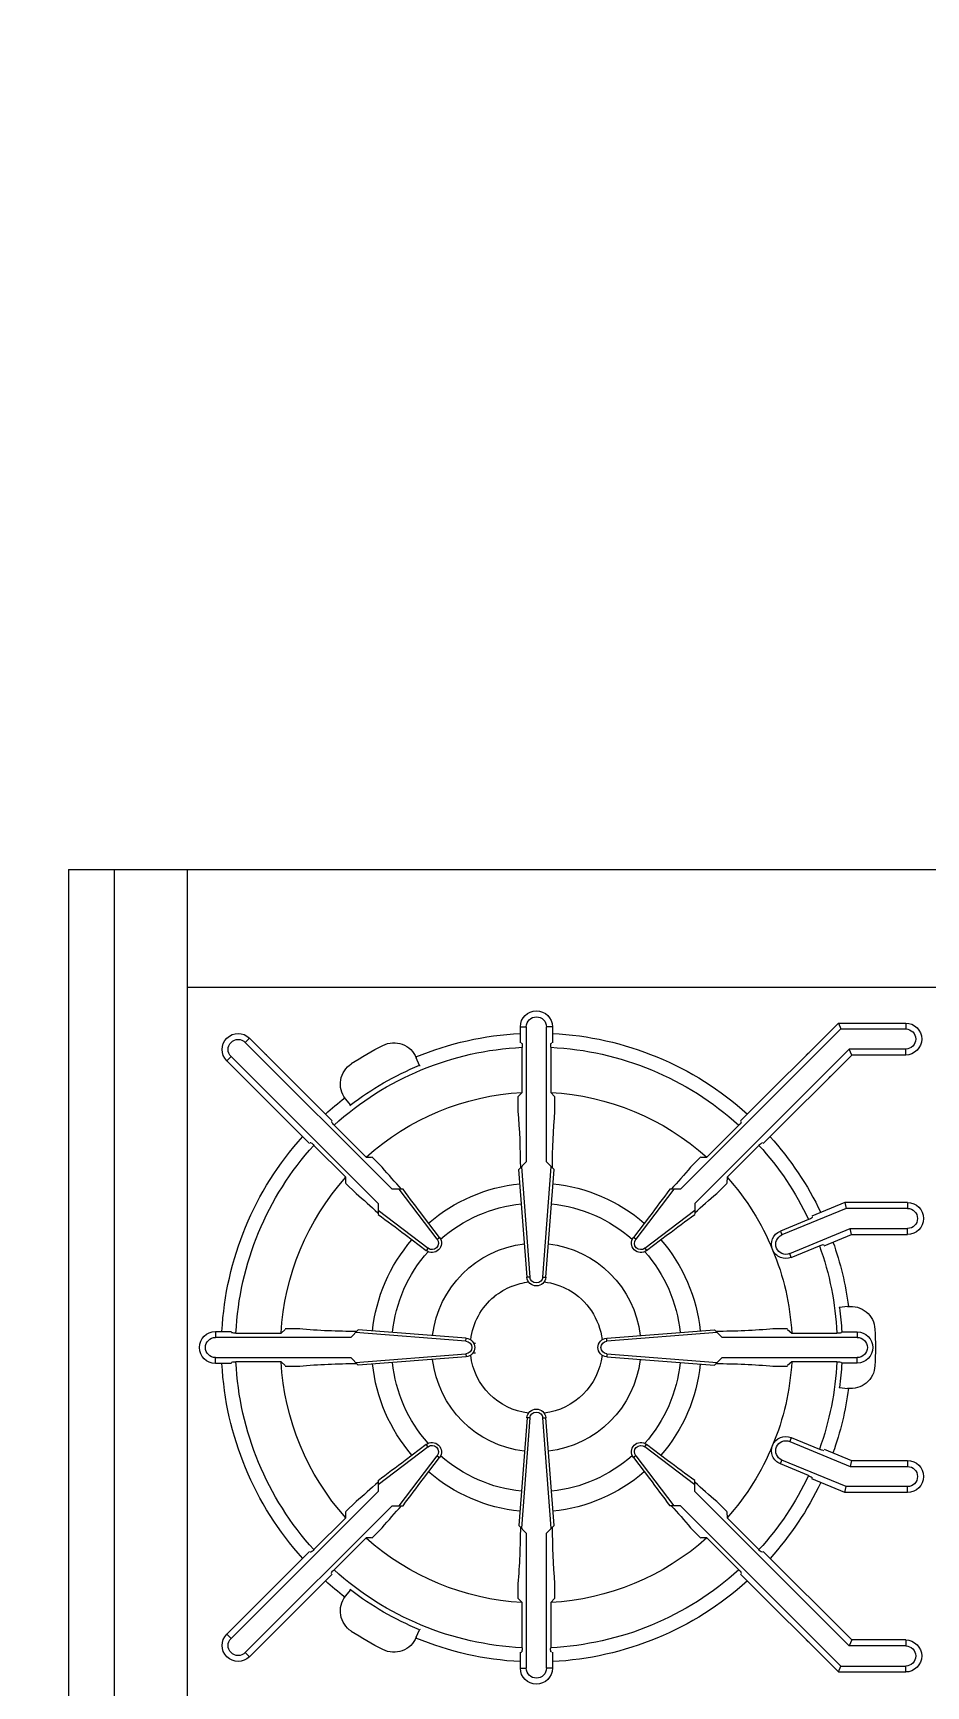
# Model space of a CAD drawing. Header units: inches. Extents: x -28708 to -16583, y 64755 to 66587.
# Drawn here: x -24711.7 to -24697.88, y 66154.26 to 66179.87 of the extents above; entities that cross this region are included whole.
import ezdxf

# ---------------------------------------------------------------- set-up
doc = ezdxf.new("R2010")
doc.units = ezdxf.units.IN
doc.header["$LTSCALE"] = 20
doc.header["$MEASUREMENT"] = 0
doc.linetypes.add('Solid', pattern=[0])
doc.layers.add('DIM', color=2, linetype='Continuous')
doc.layers.add('FIXTURES_ INTERIOR', color=1, linetype='Continuous', lineweight=5)
doc.styles.add('0.25 INCH', font='arial.ttf', dxfattribs={"height": 4})
doc.styles.add('Arial', font='arial.ttf')
doc.dimstyles.new('0.25 INCH', dxfattribs={"dimtxt": 4, "dimasz": 5, "dimexe": 3, "dimexo": 2, "dimgap": 1.5, "dimtad": 1, "dimdec": 3, "dimzin": 3, "dimdsep": 46, "dimlunit": 4, "dimtxsty": '0.25 INCH', "dimblk": 'ARCHTICK', "dimcen": 0.09, "dimclrd": 95, "dimclre": 8, "dimclrt": 30, "dimadec": 0, "dimazin": 0, "dimtfac": 0.65, "dimtdec": 3, "dimtofl": 0, "dimtmove": 2, "dimatfit": 3, "dimfxl": 0.18, "dimfrac": 1, "dimtolj": 1, "dimtzin": 0, "dimlwd": -1, "dimlwe": -1, "dimarcsym": 0})

# ---------------------------------------------------------------- blocks, each defined once
blk = doc.blocks.new('SP18')
at = {"layer": 'FIXTURES_ INTERIOR', "linetype": 'Solid'}
for p, q in [((17.977, 0.5), (17.977, 27.763)), ((16.148, 25.133), (16.148, 2.341)), ((12.476, 13.723), (12.476, 13.725)), ((5.538, 12.426), (5.538, 13.466)), ((5.538, 13.466), (5.63, 13.466)), ((5.63, 12.464), (5.63, 13.466)), ((5.942, 13.466), (5.942, 12.593)), ((6.034, 13.466), (5.942, 13.466)), ((6.034, 13.466), (6.034, 12.631)), ((8.319, 13.493), (8.319, 12.526)), ((8.319, 13.493), (8.411, 13.493)), ((8.411, 13.493), (8.411, 12.545)), ((8.723, 12.607), (8.723, 13.493)), ((8.815, 13.493), (8.723, 13.493)), ((8.815, 12.625), (8.815, 13.493)), ((12.319, 12.625), (12.319, 13.493)), ((12.319, 13.493), (12.411, 13.493)), ((12.411, 12.607), (12.411, 13.493)), ((12.723, 13.493), (12.723, 12.545)), ((12.815, 13.493), (12.723, 13.493)), ((12.815, 13.493), (12.815, 12.526)), ((15.1, 13.466), (15.1, 12.631)), ((15.1, 13.466), (15.192, 13.466)), ((15.192, 13.466), (15.192, 12.593)), ((15.504, 12.464), (15.504, 13.466)), ((15.596, 13.466), (15.504, 13.466)), ((15.596, 12.426), (15.596, 13.466)), ((6.034, 12.631), (5.942, 12.593)), ((5.942, 12.593), (8.335, 10.2)), ((6.034, 12.631), (7.405, 11.26)), ((8.815, 12.625), (8.723, 12.607)), ((9.111, 11.67), (8.723, 12.607)), ((8.99, 12.203), (8.815, 12.625)), ((9.949, 12.44), (9.933, 12.566)), ((10.326, 12.716), (10.326, 12.475)), ((10.326, 12.716), (10.411, 12.716)), ((10.411, 10.622), (10.411, 12.716)), ((10.723, 12.716), (10.723, 10.622)), ((10.809, 12.716), (10.723, 12.716)), ((10.809, 12.475), (10.809, 12.716)), ((11.202, 12.566), (11.185, 12.44)), ((12.023, 11.67), (12.411, 12.607)), ((12.144, 12.203), (12.319, 12.625)), ((12.319, 12.625), (12.411, 12.607)), ((12.799, 10.2), (15.192, 12.593)), ((15.1, 12.631), (13.729, 11.26)), ((15.1, 12.631), (15.192, 12.593)), ((5.538, 12.426), (5.63, 12.464)), ((7.054, 10.909), (5.538, 12.426)), ((8.115, 9.979), (5.63, 12.464)), ((8.319, 12.526), (8.411, 12.545)), ((8.319, 12.526), (8.532, 12.013)), ((8.411, 12.545), (8.823, 11.55)), ((9.949, 12.44), (9.943, 12.432)), ((10.326, 12.475), (10.34, 12.461)), ((10.345, 12.4), (10.345, 11.701)), ((10.789, 11.701), (10.789, 12.4)), ((10.795, 12.461), (10.809, 12.475)), ((11.191, 12.432), (11.185, 12.44)), ((12.723, 12.545), (12.311, 11.55)), ((12.815, 12.526), (12.603, 12.013)), ((12.815, 12.526), (12.723, 12.545)), ((15.504, 12.464), (13.02, 9.979)), ((14.08, 10.909), (15.596, 12.426)), ((15.596, 12.426), (15.504, 12.464)), ((8.973, 12.19), (8.977, 12.198)), ((9.172, 11.695), (8.992, 12.13)), ((11.962, 11.695), (12.143, 12.13)), ((12.161, 12.19), (12.157, 12.198)), ((8.544, 12.019), (8.553, 12.016)), ((8.582, 11.961), (8.762, 11.525)), ((12.552, 11.961), (12.372, 11.525)), ((12.59, 12.019), (12.581, 12.016)), ((8.762, 11.525), (8.823, 11.55)), ((9.172, 11.695), (9.111, 11.67)), ((10.28, 11.41), (10.28, 11.637)), ((10.345, 11.701), (10.287, 11.638)), ((10.847, 11.638), (10.789, 11.701)), ((10.855, 11.637), (10.855, 11.41)), ((11.962, 11.695), (12.023, 11.67)), ((12.372, 11.525), (12.311, 11.55)), ((7.395, 11.251), (7.395, 11.242)), ((7.434, 11.194), (7.928, 10.699)), ((13.7, 11.194), (13.206, 10.699)), ((13.739, 11.251), (13.74, 11.242)), ((7.073, 10.92), (7.064, 10.92)), ((7.615, 10.386), (7.121, 10.88)), ((13.519, 10.386), (14.014, 10.88)), ((14.062, 10.92), (14.071, 10.92)), ((8.014, 10.697), (7.928, 10.699)), ((8.02, 10.701), (8.181, 10.54)), ((10.411, 10.622), (10.294, 10.505)), ((10.422, 8.836), (10.294, 10.505)), ((10.468, 8.84), (10.337, 10.548)), ((10.797, 10.548), (10.667, 8.84)), ((10.713, 8.836), (10.84, 10.505)), ((10.723, 10.622), (10.84, 10.505)), ((12.954, 10.54), (13.115, 10.701)), ((13.206, 10.699), (13.12, 10.697)), ((7.774, 10.134), (7.613, 10.295)), ((7.615, 10.386), (7.618, 10.3)), ((13.521, 10.295), (13.36, 10.134)), ((13.516, 10.3), (13.519, 10.386)), ((8.335, 10.2), (8.504, 10.2)), ((8.44, 10.2), (9.029, 9.425)), ((12.105, 9.425), (12.694, 10.2)), ((12.799, 10.2), (12.631, 10.2)), ((8.115, 9.979), (8.115, 9.811)), ((8.889, 9.285), (8.115, 9.875)), ((8.817, 9.779), (9.066, 9.453)), ((12.069, 9.453), (12.317, 9.779)), ((13.02, 9.875), (12.245, 9.285)), ((13.02, 9.979), (13.02, 9.811)), ((8.861, 9.249), (8.535, 9.497)), ((12.599, 9.497), (12.273, 9.249)), ((8.889, 9.285), (8.861, 9.249)), ((9.029, 9.425), (9.066, 9.453)), ((12.105, 9.425), (12.069, 9.453)), ((12.245, 9.285), (12.273, 9.249)), ((10.468, 8.84), (10.422, 8.836)), ((10.667, 8.84), (10.713, 8.836)), ((5.598, 7.995), (5.598, 7.903)), ((5.847, 7.995), (5.598, 7.995)), ((5.853, 7.975), (5.847, 7.981)), ((6.614, 7.969), (5.915, 7.969)), ((6.676, 8.027), (6.614, 7.969)), ((6.677, 8.035), (6.905, 8.035)), ((7.692, 7.903), (7.809, 8.02)), ((7.766, 7.977), (9.475, 7.847)), ((7.809, 8.02), (9.478, 7.893)), ((11.656, 7.893), (13.325, 8.02)), ((11.659, 7.847), (13.368, 7.977)), ((13.325, 8.02), (13.442, 7.903)), ((14.23, 8.035), (14.457, 8.035)), ((14.52, 7.969), (14.458, 8.027)), ((15.219, 7.969), (14.52, 7.969)), ((15.288, 7.981), (15.281, 7.975)), ((15.536, 7.995), (15.287, 7.995)), ((15.536, 7.995), (15.536, 7.903)), ((5.598, 7.903), (7.692, 7.903)), ((9.475, 7.847), (9.478, 7.893)), ((11.659, 7.847), (11.656, 7.893)), ((13.442, 7.903), (15.536, 7.903)), ((7.692, 7.591), (5.598, 7.591)), ((5.598, 7.499), (5.598, 7.591)), ((5.598, 7.499), (5.847, 7.499)), ((5.847, 7.513), (5.853, 7.52)), ((5.915, 7.526), (6.614, 7.526)), ((6.614, 7.526), (6.676, 7.467)), ((6.905, 7.46), (6.677, 7.46)), ((7.809, 7.474), (7.692, 7.591)), ((9.475, 7.648), (7.766, 7.517)), ((9.478, 7.602), (7.809, 7.474)), ((9.475, 7.648), (9.478, 7.602)), ((11.659, 7.648), (11.656, 7.602)), ((11.656, 7.602), (13.325, 7.474)), ((13.368, 7.517), (11.659, 7.648)), ((13.442, 7.591), (13.325, 7.474)), ((15.536, 7.591), (13.442, 7.591)), ((14.457, 7.46), (14.23, 7.46)), ((14.458, 7.467), (14.52, 7.526)), ((14.52, 7.526), (15.219, 7.526)), ((15.281, 7.52), (15.288, 7.513)), ((15.287, 7.499), (15.536, 7.499)), ((15.536, 7.499), (15.536, 7.591)), ((10.422, 6.658), (10.294, 4.989)), ((10.337, 4.946), (10.468, 6.655)), ((10.468, 6.655), (10.422, 6.658)), ((10.667, 6.655), (10.713, 6.658)), ((10.667, 6.655), (10.797, 4.946)), ((10.713, 6.658), (10.84, 4.989)), ((8.115, 5.62), (8.889, 6.209)), ((8.535, 5.998), (8.861, 6.246)), ((8.889, 6.209), (8.861, 6.246)), ((12.245, 6.209), (12.273, 6.246)), ((12.245, 6.209), (13.02, 5.62)), ((12.273, 6.246), (12.599, 5.998)), ((6.077, 5.887), (6.194, 5.936)), ((6.198, 5.945), (6.194, 5.936)), ((9.029, 6.069), (8.44, 5.295)), ((9.066, 6.041), (8.817, 5.715)), ((9.029, 6.069), (9.066, 6.041)), ((12.105, 6.069), (12.069, 6.041)), ((12.317, 5.715), (12.069, 6.041)), ((12.694, 5.295), (12.105, 6.069)), ((14.94, 5.936), (14.937, 5.945)), ((14.94, 5.936), (15.058, 5.887)), ((8.115, 5.515), (8.115, 5.684)), ((13.02, 5.684), (13.02, 5.515)), ((5.838, 3.239), (8.115, 5.515)), ((13.02, 5.515), (15.296, 3.239)), ((8.335, 5.295), (6.059, 3.018)), ((7.613, 5.2), (7.774, 5.361)), ((7.618, 5.194), (7.615, 5.109)), ((8.504, 5.295), (8.335, 5.295)), ((12.799, 5.295), (12.631, 5.295)), ((15.075, 3.018), (12.799, 5.295)), ((13.36, 5.361), (13.521, 5.2)), ((13.519, 5.109), (13.516, 5.194)), ((7.121, 4.614), (7.615, 5.109)), ((8.181, 4.954), (8.02, 4.793)), ((10.411, 4.872), (10.294, 4.989)), ((10.411, 2.778), (10.411, 4.872)), ((10.84, 4.989), (10.723, 4.872)), ((10.723, 4.872), (10.723, 2.778)), ((13.115, 4.793), (12.954, 4.954)), ((14.014, 4.614), (13.519, 5.109)), ((6.812, 4.866), (6.711, 4.788)), ((6.812, 4.866), (6.822, 4.864)), ((7.928, 4.795), (7.434, 4.301)), ((7.928, 4.795), (8.014, 4.798)), ((13.12, 4.798), (13.206, 4.795)), ((13.206, 4.795), (13.7, 4.301)), ((14.312, 4.864), (14.323, 4.866)), ((14.423, 4.788), (14.323, 4.866)), ((5.773, 3.304), (7.054, 4.585)), ((7.064, 4.575), (7.073, 4.575)), ((14.071, 4.575), (14.062, 4.575)), ((15.361, 3.304), (14.08, 4.585)), ((7.405, 4.234), (6.124, 2.953)), ((7.395, 4.253), (7.395, 4.244)), ((13.729, 4.234), (15.01, 2.953)), ((13.74, 4.253), (13.739, 4.244)), ((10.28, 3.857), (10.28, 4.085)), ((10.287, 3.856), (10.345, 3.794)), ((10.789, 3.794), (10.847, 3.856)), ((10.855, 4.085), (10.855, 3.857)), ((10.345, 3.794), (10.345, 3.095)), ((10.789, 3.095), (10.789, 3.794)), ((5.773, 3.304), (5.838, 3.239)), ((15.361, 3.304), (15.296, 3.239)), ((6.124, 2.953), (6.059, 3.018)), ((10.319, 3.027), (10.319, 2.778)), ((10.34, 3.033), (10.333, 3.027)), ((10.801, 3.027), (10.795, 3.033)), ((10.815, 2.778), (10.815, 3.027)), ((15.01, 2.953), (15.075, 3.018)), ((10.319, 2.778), (10.411, 2.778)), ((10.815, 2.778), (10.723, 2.778)), ((17.977, 2.341), (-17.946, 2.341)), ((-17.946, 1.212), (17.977, 1.212)), ((17.977, 0.5), (-17.946, 0.5))]:
    blk.add_line(p, q, dxfattribs=at)
for centre, radius, start, end in [((5.786, 13.466), 0.248, 0, 180), ((5.786, 13.466), 0.156, 0, 180), ((8.567, 13.493), 0.248, 0, 180), ((8.567, 13.493), 0.156, 0, 180), ((12.567, 13.493), 0.248, 0, 180), ((12.567, 13.493), 0.156, 0, 180), ((15.348, 13.466), 0.248, 0, 180), ((15.348, 13.466), 0.156, 0, 180), ((10.305, 12.615), 0.375, 93.1214, 187.54), ((10.567, 7.749), 5.248, 86.9091, 93.0882), ((10.567, 12.716), 0.241, 0, 180), ((10.567, 12.716), 0.156, 0, 180), ((10.83, 12.615), 0.375, 352.46, 86.9141), ((10.569, 7.742), 4.88, 97.5063, 109.5806), ((10.566, 7.742), 4.88, 70.4194, 82.4937), ((6.186, 12.116), 0.259, 37.8941, 52.0294), ((10.571, 7.726), 4.679, 92.764, 109.728), ((10.551, 7.941), 4.54, 92.8429, 97.6158), ((10.036, 12.404), 0.31, 359.1347, 11.2295), ((10.919, 12.421), 0.132, 160.4179, 189.322), ((10.568, 7.748), 4.657, 70.2323, 87.2774), ((10.583, 7.941), 4.54, 82.3842, 87.1571), ((14.928, 12.137), 0.23, 127.0416, 142.9584), ((10.544, 7.782), 4.834, 115.348, 132.1589), ((9.099, 12.198), 0.127, 188.6621, 212.3101), ((11.868, 12.25), 0.3, 336.4621, 347.833), ((10.564, 7.744), 4.88, 47.9187, 64.5708), ((6.198, 12.129), 0.259, 217.9706, 232.1059), ((10.555, 7.767), 4.635, 115.1909, 132.3189), ((8.311, 11.856), 0.29, 21.1072, 33.5958), ((12.68, 11.931), 0.132, 138.7133, 166.8208), ((10.567, 7.748), 4.657, 47.722, 64.7687), ((14.936, 12.129), 0.259, 307.9371, 322.0629), ((8.967, 11.61), 0.156, 202.5226, 22.5226), ((10.569, 7.739), 3.968, 93.2317, 112.4824), ((8.967, 11.61), 0.222, 292.4977, 22.4977), ((10.565, 7.739), 3.968, 67.5143, 86.7648), ((12.167, 11.61), 0.222, 157.5368, 247.6199), ((12.167, 11.61), 0.156, 157.5609, 337.5609), ((10.562, 7.756), 3.95, 112.4782, 131.8155), ((8.967, 11.61), 0.221, 202.5464, 292.5807), ((-0.762, 10.487), 11.08, 0.2227, 4.8051), ((21.711, 10.5), 10.895, 175.1559, 179.8408), ((12.167, 11.61), 0.222, 247.5023, 337.5023), ((10.572, 7.756), 3.95, 48.1818, 67.5185), ((7.512, 11.302), 0.133, 208.1286, 234.253), ((13.476, 11.423), 0.321, 314.3786, 325.3715), ((10.564, 7.749), 4.872, 137.9072, 177.1048), ((10.566, 7.748), 4.657, 137.7241, 177.2743), ((6.914, 10.683), 0.286, 43.6419, 56.2143), ((14.119, 10.806), 0.129, 116.3688, 144.8193), ((10.564, 7.746), 4.661, 2.7444, 42.257), ((10.567, 7.747), 4.875, 2.919, 42.0829), ((15.437, 16.633), 9.475, 220.0193, 222.7584), ((6.791, 15.669), 8.018, 316.9934, 320.2302), ((10.569, 7.747), 3.961, 138.2255, 176.7882), ((10.566, 7.749), 2.549, 95.7458, 130.9169), ((10.568, 7.749), 2.548, 49.0722, 84.247), ((10.565, 7.746), 3.961, 3.2227, 41.7846), ((3, 4.376), 7.48, 46.8649, 50.3428), ((31.076, 26.713), 27.968, 216.188, 217.2629), ((-15.519, 30.886), 34.933, 322.8291, 323.6893), ((18.949, 3.45), 8.713, 129.9015, 132.885), ((-8.399, -12.761), 27.968, 52.7371, 53.812), ((10.566, 7.749), 2.238, 95.9394, 131.5273), ((10.568, 7.749), 2.238, 48.4727, 84.0606), ((26.745, -9.025), 23.307, 126.0799, 127.3697), ((10.565, 7.748), 2.548, 139.0722, 174.247), ((10.565, 7.748), 2.238, 138.4727, 174.0606), ((8.949, 9.365), 0.146, 232.9561, 36.9086), ((8.949, 9.365), 0.0999, 232.9044, 37.0956), ((10.567, 7.748), 1.617, 96.5606, 173.448), ((10.567, 7.747), 1.618, 6.575, 83.4164), ((12.185, 9.365), 0.146, 142.7621, 307.121), ((12.184, 9.365), 0.0999, 142.6211, 307.4054), ((10.564, 7.746), 2.243, 5.9827, 41.4863), ((10.563, 7.746), 2.554, 5.7831, 40.8749), ((10.567, 7.747), 1.024, 96.7219, 173.2644), ((10.567, 8.847), 0.146, 184.3542, 355.6458), ((10.567, 8.847), 0.0999, 184.3771, 355.6229), ((10.567, 7.747), 1.024, 29.417, 83.2644), ((10.562, 7.746), 1.029, 6.7595, 29.3555), ((5.598, 7.747), 0.248, 90, 270), ((5.893, 8.1), 0.133, 252.2351, 279.2534), ((7.832, 19.259), 11.263, 265.277, 269.7584), ((13.313, 18.947), 10.951, 270.1931, 274.8025), ((15.226, 8.251), 0.282, 268.6503, 281.3197), ((15.536, 7.747), 0.248, 270, 90), ((5.598, 7.747), 0.156, 90, 270), ((9.467, 7.747), 0.0999, 274.2364, 85.4823), ((9.467, 7.747), 0.146, 274.3542, 85.6458), ((11.667, 7.747), 0.146, 94.3542, 265.6458), ((11.667, 7.747), 0.0999, 94.3771, 265.6229), ((15.536, 7.747), 0.156, 270, 90), ((10.563, 7.747), 4.871, 182.9104, 202.5163), ((5.908, 7.244), 0.282, 88.6503, 101.3197), ((10.566, 7.747), 4.657, 182.7288, 222.2782), ((10.564, 7.747), 3.957, 183.2014, 221.8087), ((7.825, -3.452), 10.951, 90.2098, 94.8192), ((10.566, 7.747), 2.549, 185.7513, 220.9211), ((10.565, 7.747), 2.238, 185.9394, 221.5273), ((10.566, 7.747), 1.617, 186.6406, 263.4567), ((10.567, 7.747), 1.024, 186.7235, 263.3054), ((10.567, 7.748), 1.618, 276.5836, 353.425), ((10.532, 7.757), 1.059, 338.5841, 352.9955), ((10.564, 7.749), 2.243, 318.5137, 354.0173), ((10.568, 7.747), 2.549, 319.0826, 354.2492), ((13.316, -3.452), 10.951, 85.2127, 89.8223), ((10.565, 7.748), 3.961, 318.2154, 356.7773), ((10.564, 7.749), 4.661, 317.7408, 357.2525), ((10.555, 7.75), 4.887, 337.5188, 357.0563), ((15.241, 7.403), 0.125, 71.2434, 100.1127), ((10.556, 7.753), 1.036, 320.59, 338.2668), ((10.566, 7.75), 1.026, 276.762, 320.4196), ((10.567, 6.647), 0.146, 4.3542, 175.6458), ((10.567, 6.647), 0.0999, 4.3771, 175.6229), ((10.55, 6.801), 0.0714, 178.2163, 206.9193), ((10.562, 6.802), 0.0748, 341.2077, 359.8115), ((8.949, 6.13), 0.146, 322.802, 127.1794), ((8.95, 6.13), 0.1, 322.6801, 127.4911), ((12.184, 6.13), 0.146, 52.6082, 217.3918), ((12.184, 6.13), 0.1, 52.4829, 217.4054), ((10.581, 7.756), 4.75, 202.5279, 217.4754), ((-12.579, 33.86), 34.959, 306.2948, 307.1547), ((10.569, 7.75), 2.243, 228.5137, 264.0173), ((10.566, 7.75), 2.243, 275.9827, 311.4863), ((29.533, 28.256), 27.968, 232.7378, 233.8127), ((10.528, 7.77), 4.779, 322.5713, 337.4278), ((6.22, 5.541), 0.375, 112.4926, 206.9181), ((1.033, 13.351), 10.455, 310.1512, 312.6374), ((31.054, -11.212), 27.947, 142.7214, 143.7966), ((10.569, 7.751), 2.553, 229.1184, 264.2152), ((10.565, 7.751), 2.554, 275.7886, 310.8791), ((-9.942, -11.218), 27.968, 36.1873, 37.2622), ((18.134, 11.119), 7.48, 226.8649, 230.3428), ((14.914, 5.541), 0.375, 333.0819, 67.5074), ((10.564, 7.745), 5.247, 206.9003, 213.0804), ((13.914, 0.204), 7.446, 136.8682, 140.3542), ((4.977, -1.768), 10.431, 40.1221, 42.6111), ((10.418, 7.832), 5.422, 327.0196, 333), ((6.483, 5.087), 0.375, 213.1797, 307.4404), ((-1.445, 5.037), 11.764, 355.3269, 359.6489), ((21.71, 4.995), 10.895, 180.1592, 184.8441), ((14.651, 5.087), 0.375, 232.5894, 326.8408), ((10.788, 7.93), 5.161, 217.6167, 221.9507), ((7.01, 4.695), 0.137, 297.2996, 323.8896), ((10.568, 7.749), 3.962, 228.2202, 266.7813), ((10.566, 7.749), 3.961, 273.2227, 311.7846), ((14.197, 4.784), 0.25, 222.7699, 237.1531), ((10.594, 7.724), 4.839, 317.9058, 322.5282), ((10.567, 7.748), 4.876, 227.9189, 267.0813), ((7.597, 4.124), 0.241, 132.514, 147.1873), ((10.569, 7.751), 4.661, 227.743, 267.2556), ((10.565, 7.751), 4.661, 272.7475, 312.2592), ((10.567, 7.748), 4.876, 272.9216, 312.0833), ((13.622, 4.193), 0.133, 28.0787, 54.1671), ((14.936, 3.366), 0.259, 37.8941, 52.0294), ((5.949, 3.129), 0.248, 134.9598, 314.9598), ((5.949, 3.129), 0.156, 134.9361, 314.9361), ((10.215, 3.074), 0.132, 340.3175, 9.2167), ((11.096, 3.091), 0.307, 179.1743, 191.3099), ((14.949, 3.378), 0.259, 217.9706, 232.1059), ((15.186, 3.129), 0.248, 225, 45), ((15.186, 3.129), 0.156, 225, 45), ((10.567, 2.778), 0.248, 180, 0), ((10.567, 2.778), 0.156, 180, 0)]:
    blk.add_arc(centre, radius, start, end, dxfattribs=at)
blk = doc.blocks.new('_ArchTick')
at = {"color": 0, "linetype": 'ByBlock', "const_width": 0.15}
blk.add_lwpolyline([(-0.5, -0.5), (0.5, 0.5)], dxfattribs=at)
blk = doc.blocks.new('*D323')
at = {"layer": 'DEFPOINTS', "color": 0, "linetype": 'ByBlock', "lineweight": -2, "transparency": 16777216}
for p in [(-24539.641, 66464.223), (-24837.655, 65660.224), (-24717.655, 65660.224)]:
    blk.add_point(p, dxfattribs=at)
at = {"layer": 'DIM', "color": 8, "transparency": 16777216}
for p, q in [((-24541.641, 66464.223), (-24840.655, 66464.223)), ((-24719.655, 65660.224), (-24840.655, 65660.224))]:
    blk.add_line(p, q, dxfattribs=at)
at = {"layer": 'DIM', "color": 95, "transparency": 16777216}
blk.add_line((-24837.655, 66464.223), (-24837.655, 65660.224), dxfattribs=at)
at = {"layer": 'DIM', "color": 95, "linetype": 'ByBlock', "transparency": 16777216, "xscale": 5, "yscale": 5, "zscale": 5}
for p, rotation in [((-24837.655, 66464.223), 90), ((-24837.655, 65660.224), 270)]:
    blk.add_blockref('_ArchTick', p, dxfattribs=dict(at, rotation=rotation))
at = {"layer": 'DIM', "color": 30, "linetype": 'ByBlock', "lineweight": -2, "transparency": 16777216, "insert": (-24841.197, 66062.223), "char_height": 4, "attachment_point": 5, "rotation": 90, "style": 'Arial'}
blk.add_mtext('\\A1;67\'-0"', dxfattribs=at)

msp = doc.modelspace()

# ---------------------------------------------------------------- block references
at = {"layer": 'FIXTURES_ INTERIOR', "linetype": 'Solid', "xscale": -1, "rotation": 270}
msp.add_blockref('SP18', (-24711.6549, 66148.9358), dxfattribs=at)

# ---------------------------------------------------------------- dimensions: what is measured, and where the dimension line sits
at = {"layer": 'DIM', "linetype": 'ByBlock', "lineweight": -2}
dim = msp.add_linear_dim(base=(-24837.65492, 65660.22419), p1=(-24539.64089, 66464.22271), p2=(-24717.65492, 65660.22419), angle=90, dimstyle='0.25 INCH', override={"dimtxsty": 'Arial'}, dxfattribs=at)
dim.commit()
dim.dimension.update_dxf_attribs({"geometry": '*D323', "text_midpoint": (-24841.19721, 66062.22345)})

doc.saveas('drawing.dxf')
